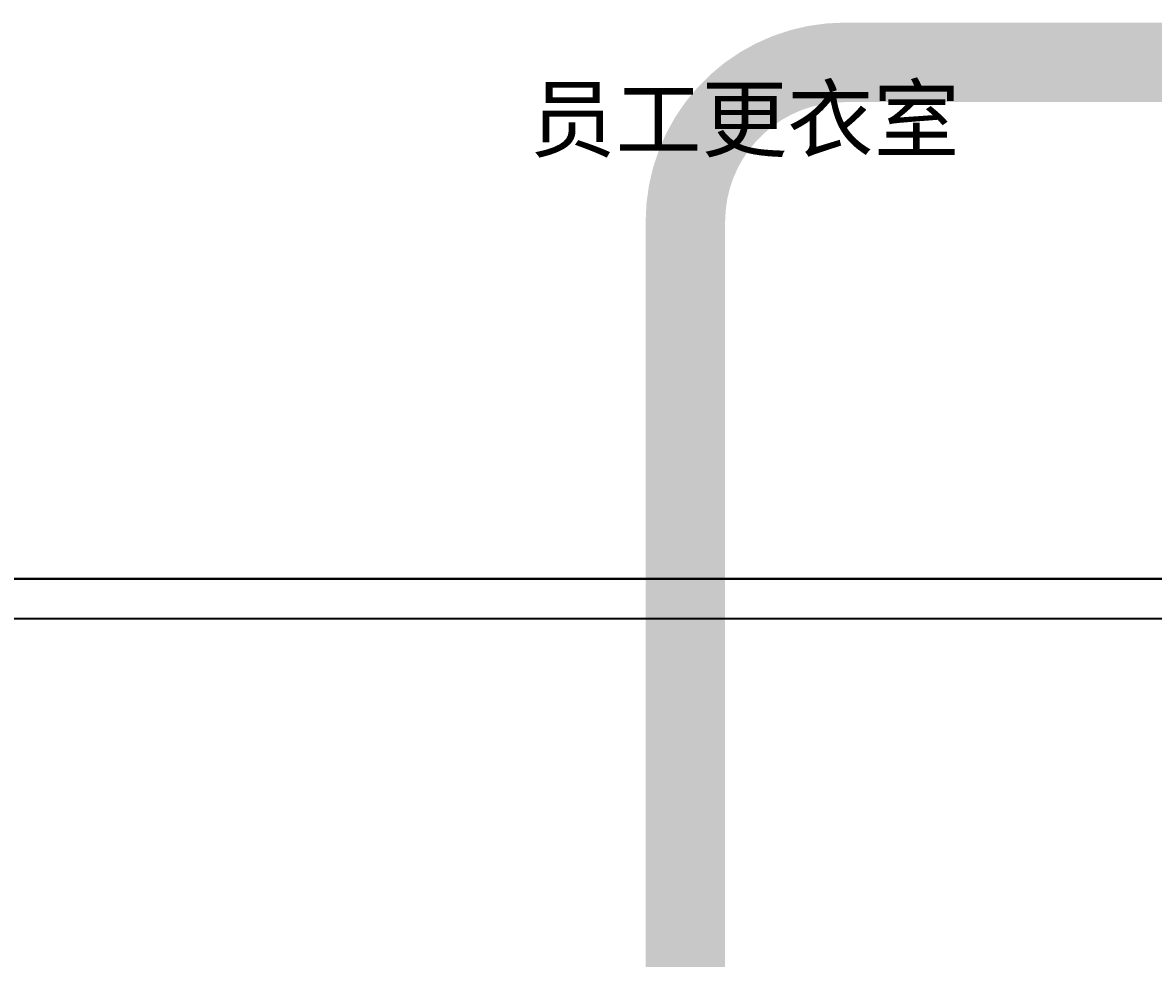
# Model space of a CAD drawing. Extents: x 220580 to 2027826, y -309201 to 71987.
# Drawn here: x 321946 to 323368, y -165757 to -164580 of the extents above; entities that cross this region are included whole.
import ezdxf

# ---------------------------------------------------------------- set-up
doc = ezdxf.new("R2010")
doc.units = 0
for name, pattern in [('DASH', [0.35, 0.25, -0.1]), ('ZN-DASH', [0.35, 0.25, -0.1]), ('ZN-DOT', [0.25, 0, -0.25])]:
    doc.linetypes.add(name, pattern=pattern)
for name, color, linetype in [('!ZN6-层高线-8', 8, 'ZN-DOT'), ('20剖面图$0$A-SFCE', 30, 'Continuous'), ('20剖面图$0$AXIS_TEXT', 7, 'Continuous'), ('3索引', 3, 'Continuous')]:
    doc.layers.add(name, color=color, linetype=linetype)
doc.styles.add('20剖面图$0$图框', font='')
doc.styles.get('20剖面图$0$图框').set_extended_font_data('SimSun')

# ---------------------------------------------------------------- blocks, each defined once
blk = doc.blocks.new('20250828170426')
at = {"color": 4, "linetype": 'ZN-DASH', "ltscale": 30, "const_width": 3}
blk.add_lwpolyline([(-344.4, 36.5), (-344.4, 50), (-1926.3, 50)], dxfattribs=at)
at = {"layer": '20剖面图$0$A-SFCE', "color": 8}
for p, q in [((-4002.6, 50), (-400, 50)), ((-4002.6, 0), (-400, 0))]:
    blk.add_line(p, q, dxfattribs=at)
at = {"layer": '20剖面图$0$AXIS_TEXT', "style": '20剖面图$0$图框'}
blk.add_text('员工更衣室', height=79.3, dxfattribs=at).set_placement((-1319.8, 588.7))

msp = doc.modelspace()

# ---------------------------------------------------------------- linework, layer by layer
at = {"layer": '!ZN6-层高线-8', "linetype": 'DASH', "ltscale": 400}
msp.add_line((329714, -165279.4), (319900.9, -165279.4), dxfattribs=at)
at = {"layer": '3索引', "linetype": 'DASH', "ltscale": 1000, "const_width": 100}
msp.add_lwpolyline([(322979.9, -164630), (324480.2, -164630, -0.414214), (324680.2, -164830), (324680.2, -166770.6, -0.414214), (324480.2, -166970.6), (322979.9, -166970.6, -0.414214), (322779.9, -166770.6), (322779.9, -164830, -0.414214)], format="xyb", close=True, dxfattribs=at)

# ---------------------------------------------------------------- next in the draw order: block references
at = {"layer": '20剖面图$0$A-SFCE', "ltscale": 40}
msp.add_blockref('20250828170426', (323903.6, -165329.4), dxfattribs=at)

doc.saveas('drawing.dxf')
